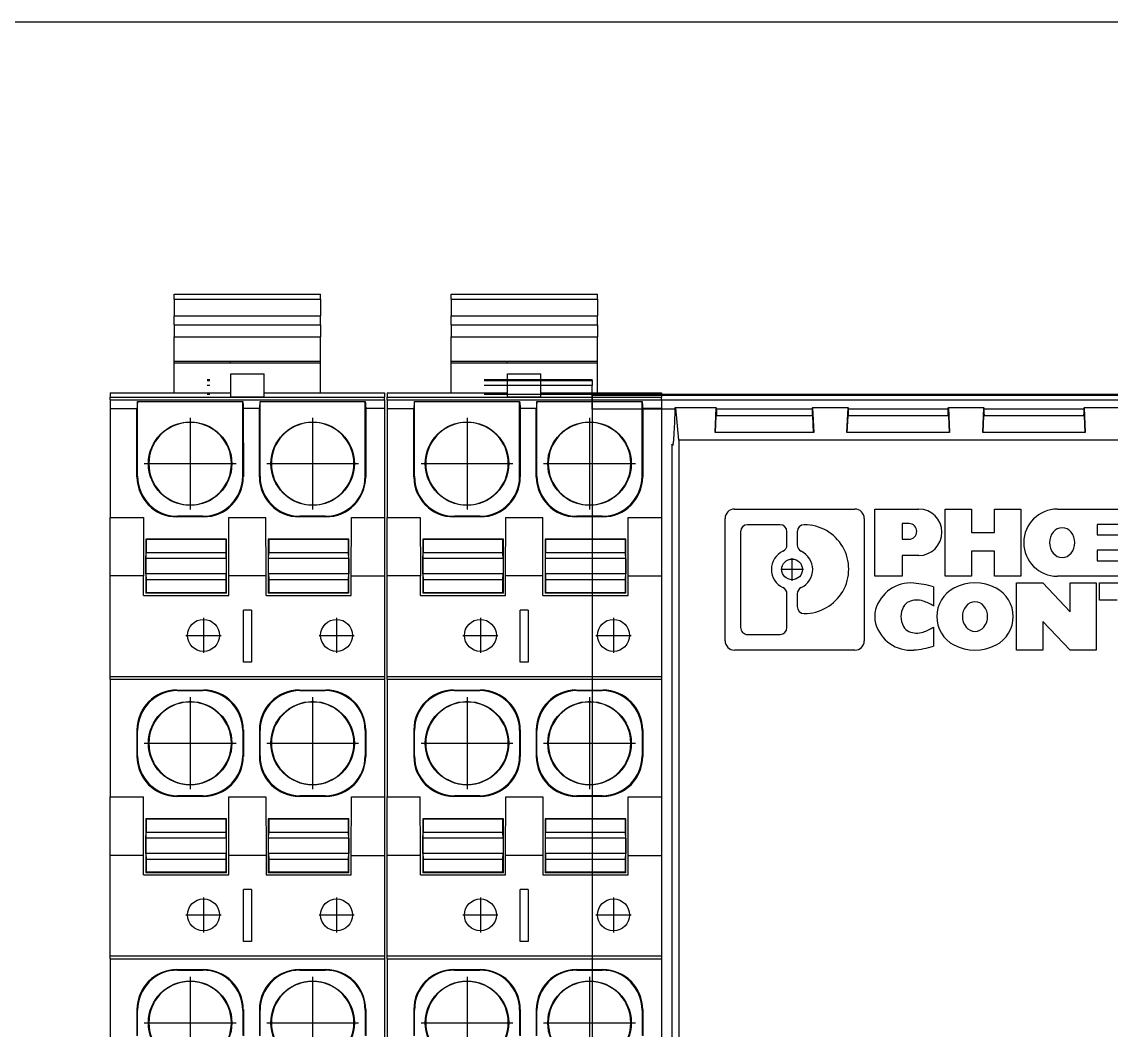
# Model space of a CAD drawing. Extents: x -2333 to 4564, y -5034 to 5704.
# Drawn here: x 3283.5 to 3429.3, y 2411.7 to 2546.7 of the extents above; entities that cross this region are included whole.
import ezdxf

# ---------------------------------------------------------------- set-up
doc = ezdxf.new("R2010")
doc.units = 0
doc.header["$LTSCALE"] = 10
doc.header["$MEASUREMENT"] = 0
doc.linetypes.add('DOT_CENTER', pattern=[14, 12, -1, 0, -1])
doc.layers.get('0').update_dxf_attribs({"linetype": 'CONTINUOUS'})
doc.layers.add('1', color=7, linetype='CONTINUOUS')
doc.layers.add('LEG', color=7, linetype='CONTINUOUS')

# ---------------------------------------------------------------- blocks, each defined once
blk = doc.blocks.new('FIBO-F-1KF__13', base_point=(-332.493, 138.437))
at = {"color": 7, "linetype": 'Continuous'}
for p, q in [((-332.493, 192.037), (-332.493, 138.437)), ((-332.29, 138.437), (-332.29, 192.037)), ((-330.773, 189.182), (-330.773, 141.692)), ((-325.411, 157.494), (-325.411, 159.82)), ((-328.187, 155.916), (-328.187, 158.519)), ((-327.61, 158.519), (-327.61, 157.415)), ((-327.213, 157.415), (-327.213, 158.519)), ((-326.637, 158.519), (-326.637, 157.415)), ((-326.24, 157.415), (-326.24, 158.519)), ((-325.663, 158.519), (-325.663, 155.916)), ((-331.993, 158.252), (-331.993, 156.922)), ((-324.762, 158.164), (-324.762, 157.494)), ((-327.61, 157.415), (-327.213, 157.415)), ((-326.637, 157.415), (-326.24, 157.415)), ((-324.762, 157.494), (-325.411, 157.494)), ((-325.411, 156.39), (-325.411, 157.376)), ((-325.411, 157.376), (-322.887, 157.376)), ((-322.887, 157.376), (-322.887, 156.39)), ((-331.993, 156.922), (-331.061, 156.963)), ((-331.993, 156.906), (-331.993, 156.922)), ((-331.934, 156.905), (-331.934, 153.168)), ((-331.693, 156.922), (-331.061, 156.949)), ((-331.693, 156.922), (-331.693, 153.152)), ((-331.061, 156.963), (-331.061, 153.111)), ((-324.329, 156.39), (-325.411, 156.39)), ((-325.411, 155.365), (-324.329, 156.39)), ((-322.887, 156.39), (-323.969, 155.365)), ((-325.411, 154.379), (-325.411, 155.365)), ((-323.969, 155.365), (-322.887, 155.365)), ((-322.887, 155.365), (-322.887, 154.379)), ((-328.187, 153.551), (-328.187, 154.537)), ((-328.187, 154.537), (-325.663, 154.537)), ((-325.663, 154.537), (-325.663, 153.551)), ((-322.887, 154.379), (-325.411, 154.379)), ((-327.304, 153.551), (-328.187, 153.551)), ((-327.304, 152.684), (-327.304, 153.551)), ((-325.663, 153.551), (-326.601, 153.551)), ((-326.601, 153.551), (-326.601, 152.684)), ((-331.993, 153.152), (-331.993, 153.167)), ((-331.993, 153.152), (-331.993, 151.822)), ((-331.061, 153.111), (-331.993, 153.152)), ((-331.061, 153.124), (-331.693, 153.152)), ((-328.187, 151.698), (-328.187, 152.684)), ((-328.187, 152.684), (-327.304, 152.684)), ((-326.601, 152.684), (-325.663, 152.684)), ((-325.663, 152.684), (-325.663, 151.698)), ((-331.993, 151.822), (-331.061, 151.863)), ((-331.993, 151.806), (-331.993, 151.822)), ((-331.934, 151.805), (-331.934, 148.068)), ((-331.693, 151.822), (-331.061, 151.849)), ((-331.693, 151.822), (-331.693, 148.052)), ((-331.061, 151.863), (-331.061, 148.011)), ((-325.663, 151.698), (-328.187, 151.698)), ((-325.267, 151.264), (-324.545, 151.264)), ((-323.752, 151.264), (-323.031, 151.264)), ((-328.187, 149.056), (-328.187, 150.708)), ((-326.443, 150.708), (-326.443, 150.081)), ((-327.639, 150.343), (-327.639, 150.081)), ((-327.056, 150.081), (-327.056, 150.343)), ((-327.639, 150.081), (-327.056, 150.081)), ((-326.443, 150.081), (-325.663, 150.081)), ((-325.663, 150.081), (-325.663, 149.056)), ((-325.663, 149.056), (-328.187, 149.056)), ((-327.836, 148.662), (-323.238, 148.662)), ((-328.187, 143.788), (-328.187, 148.311)), ((-322.887, 148.311), (-322.887, 143.788)), ((-331.993, 148.052), (-331.993, 148.067)), ((-331.993, 148.052), (-331.993, 146.722)), ((-331.061, 148.011), (-331.993, 148.052)), ((-331.061, 148.024), (-331.693, 148.052)), ((-331.993, 146.722), (-331.061, 146.763)), ((-331.993, 146.706), (-331.993, 146.722)), ((-331.934, 146.705), (-331.934, 143.118)), ((-331.693, 146.722), (-331.061, 146.749)), ((-331.693, 146.722), (-331.693, 143.102)), ((-331.061, 146.763), (-331.061, 143.061)), ((-327.337, 146.146), (-326.837, 146.146)), ((-325.003, 146.146), (-324.522, 146.146)), ((-326.838, 145.759), (-327.337, 145.759)), ((-323.737, 145.759), (-325.002, 145.759)), ((-327.598, 145.498), (-327.598, 144.278)), ((-323.476, 144.278), (-323.476, 145.498)), ((-327.337, 144.017), (-323.737, 144.017)), ((-323.238, 143.437), (-327.836, 143.437)), ((-331.993, 143.102), (-331.993, 143.117)), ((-331.993, 143.102), (-331.993, 141.585)), ((-331.061, 143.061), (-331.993, 143.102)), ((-331.061, 143.074), (-331.693, 143.102)), ((-330.773, 141.692), (-331.993, 141.585)), ((-331.993, 141.585), (-331.993, 141.554)), ((-330.773, 141.692), (-290.267, 141.692)), ((-331.934, 141.552), (-331.934, 138.437)), ((-330.615, 141.437), (-330.615, 141.475)), ((-330.615, 141.437), (-277.107, 141.437)), ((-332.454, 138.437), (-332.493, 138.437)), ((-332.29, 138.437), (-332.454, 138.437)), ((-331.934, 138.437), (-332.29, 138.437)), ((-331.934, 138.437), (-210.653, 138.437))]:
    blk.add_line(p, q, dxfattribs=at)
at = {"color": 2, "linetype": 'Continuous'}
blk.add_line((-332.454, 192.037), (-332.454, 138.437), dxfattribs=at)
at = {"color": 7, "linetype": 'Continuous'}
blk.add_circle((-325.92, 145.952), 0.389, dxfattribs=at)
for centre, radius, start, end in [((-327.055, 156.095), 0.428, 128.1204, 231.8796), ((-326.925, 155.929), 0.638, 51.8796, 128.1204), ((-326.795, 156.095), 0.428, 308.1204, 51.8796), ((-326.925, 155.916), 1.262, 180, 360), ((-326.925, 156.26), 0.638, 231.8796, 308.1204), ((-324.149, 153.053), 1.205, 27.5481, 152.4519), ((-323.704, 152.821), 1.707, 152.4519, 207.5481), ((-324.594, 152.821), 1.707, 332.4519, 27.5481), ((-324.278, 152.821), 0.428, 128.1204, 231.8796), ((-324.149, 152.656), 0.638, 51.8796, 128.1204), ((-324.019, 152.821), 0.428, 308.1204, 51.8796), ((-324.149, 152.986), 0.638, 231.8796, 308.1204), ((-324.149, 152.589), 1.205, 207.5481, 332.4519), ((-327.315, 150.708), 0.872, 360, 180), ((-321.411, 150.16), 4.01, 164.02, 174.8419), ((-322.983, 150.29), 1.841, 148.0691, 161.5519), ((-325.315, 150.29), 1.841, 18.4481, 31.9309), ((-326.887, 150.16), 4.01, 5.1581, 15.98), ((-327.347, 150.343), 0.292, 360, 180), ((-324.019, 150.636), 0.749, 161.5519, 203.3723), ((-324.279, 150.636), 0.749, 336.6277, 18.4481), ((-324.056, 150.399), 1.355, 174.8419, 254.9381), ((-324.318, 150.507), 0.423, 203.3723, 241.4785), ((-324.242, 150.399), 1.355, 285.0619, 5.1581), ((-323.979, 150.507), 0.423, 298.5215, 336.6277), ((-324.149, 150.819), 0.778, 241.4785, 298.5215), ((-324.149, 150.052), 0.996, 254.9381, 285.0619), ((-327.836, 148.311), 0.351, 90, 180), ((-323.238, 148.311), 0.351, 360, 90), ((-325.93, 146.412), 1.668, 359.811, 180.189), ((-325.92, 145.972), 0.754, 25.374, 154.626), ((-327.337, 146.407), 0.261, 180.189, 270), ((-326.837, 146.407), 0.261, 270, 334.626), ((-325.003, 146.407), 0.261, 205.374, 270), ((-324.522, 146.407), 0.261, 270, 359.811), ((-327.337, 145.498), 0.261, 90, 180), ((-326.838, 145.498), 0.261, 25.1944, 90), ((-325.002, 145.498), 0.261, 90, 154.8056), ((-323.737, 145.498), 0.261, 360, 90), ((-325.92, 145.93), 0.754, 205.1944, 334.8056), ((-327.337, 144.278), 0.261, 180, 270), ((-323.737, 144.278), 0.261, 270, 360), ((-327.836, 143.788), 0.351, 180, 270), ((-323.238, 143.788), 0.351, 270, 360)]:
    blk.add_arc(centre, radius, start, end, dxfattribs=at)
for points in [[(-331.993, 156.906), (-331.839, 156.904), (-331.693, 156.901)], [(-331.693, 153.173), (-331.839, 153.17), (-331.993, 153.167)], [(-331.993, 151.806), (-331.839, 151.804), (-331.693, 151.801)], [(-331.693, 148.073), (-331.839, 148.07), (-331.993, 148.067)], [(-331.993, 146.706), (-331.839, 146.704), (-331.693, 146.701)], [(-331.693, 143.123), (-331.839, 143.12), (-331.993, 143.117)], [(-331.993, 141.554), (-331.485, 141.535), (-331.085, 141.516), (-330.797, 141.496), (-330.623, 141.476), (-330.565, 141.456)], [(-330.565, 141.456), (-330.577, 141.446), (-330.615, 141.437)]]:
    blk.add_spline(points, degree=3, dxfattribs=at)
at = {"layer": '1', "color": 2, "linetype": 'DOT_CENTER'}
for p, q in [((-325.92, 146.381), (-325.92, 145.524)), ((-325.492, 145.952), (-326.348, 145.952))]:
    blk.add_line(p, q, dxfattribs=at)
blk = doc.blocks.new('FIBO-P-SP-TWIN-____3__10', base_point=(156.757, 1619.943))
at = {"color": 7, "linetype": 'Continuous'}
for p, q in [((192.257, 1630.243), (187.838, 1630.243)), ((192.257, 1630.243), (192.257, 1619.943)), ((192.257, 1630.243), (192.355, 1630.243)), ((192.355, 1630.243), (196.14, 1630.243)), ((192.355, 1619.943), (192.355, 1630.243)), ((196.14, 1630.243), (198.338, 1630.243)), ((196.14, 1628.993), (196.14, 1630.243)), ((202.757, 1630.243), (198.338, 1630.243)), ((198.338, 1630.243), (198.338, 1629)), ((202.757, 1630.243), (202.855, 1630.243)), ((202.757, 1630.243), (202.757, 1619.943)), ((202.855, 1630.243), (206.64, 1630.243)), ((202.855, 1619.943), (202.855, 1630.243)), ((206.64, 1630.243), (208.838, 1630.243)), ((206.64, 1628.993), (206.64, 1630.243)), ((208.838, 1630.243), (208.838, 1629)), ((212.935, 1630.243), (208.838, 1630.243)), ((213.257, 1630.243), (212.935, 1630.243)), ((212.935, 1630.243), (212.935, 1629.241)), ((213.257, 1630.243), (213.257, 1619.943)), ((213.257, 1630.243), (213.359, 1630.243)), ((213.521, 1630.243), (213.359, 1630.243)), ((213.521, 1630.243), (213.521, 1625.718)), ((190.355, 1629.241), (189.359, 1629.241)), ((189.382, 1629.218), (190.332, 1629.218)), ((195.407, 1628.993), (196.14, 1628.993)), ((195.407, 1628.993), (195.407, 1625.793)), ((197.521, 1628.908), (195.493, 1628.908)), ((195.507, 1628.893), (195.493, 1628.908)), ((195.493, 1625.879), (195.493, 1628.908)), ((195.507, 1625.893), (195.507, 1628.893)), ((196.007, 1628.893), (195.507, 1628.893)), ((196.22, 1628.902), (196.007, 1628.893)), ((196.007, 1628.893), (196.007, 1625.893)), ((196.14, 1628.993), (198.338, 1629)), ((196.22, 1628.902), (196.794, 1628.902)), ((196.22, 1625.885), (196.22, 1628.902)), ((196.794, 1628.902), (197.007, 1628.893)), ((196.794, 1625.885), (196.794, 1628.902)), ((197.007, 1625.893), (197.007, 1628.893)), ((197.507, 1628.893), (197.007, 1628.893)), ((197.507, 1628.893), (197.521, 1628.908)), ((197.507, 1625.893), (197.507, 1628.893)), ((197.521, 1625.879), (197.521, 1628.908)), ((200.855, 1629.241), (199.859, 1629.241)), ((199.882, 1629.218), (200.832, 1629.218)), ((205.907, 1628.993), (206.64, 1628.993)), ((205.907, 1628.993), (205.907, 1625.793)), ((208.021, 1628.908), (205.993, 1628.908)), ((206.007, 1628.893), (205.993, 1628.908)), ((205.993, 1625.879), (205.993, 1628.908)), ((206.507, 1628.893), (206.007, 1628.893)), ((206.007, 1625.893), (206.007, 1628.893)), ((206.72, 1628.902), (206.507, 1628.893)), ((206.507, 1628.893), (206.507, 1625.893)), ((208.838, 1629), (206.64, 1628.993)), ((206.72, 1628.902), (207.294, 1628.902)), ((206.72, 1625.885), (206.72, 1628.902)), ((207.294, 1628.902), (207.507, 1628.893)), ((207.294, 1625.885), (207.294, 1628.902)), ((208.007, 1628.893), (207.507, 1628.893)), ((207.507, 1625.893), (207.507, 1628.893)), ((208.007, 1628.893), (208.021, 1628.908)), ((208.007, 1625.893), (208.007, 1628.893)), ((208.021, 1625.879), (208.021, 1628.908)), ((210.359, 1629.241), (212.935, 1629.241)), ((210.382, 1629.218), (213.189, 1629.218)), ((213.189, 1629.218), (213.189, 1625.268)), ((191.832, 1627.718), (191.832, 1626.768)), ((191.855, 1627.741), (191.855, 1626.745)), ((198.359, 1626.745), (198.359, 1627.741)), ((198.382, 1626.768), (198.382, 1627.718)), ((202.332, 1627.718), (202.332, 1626.768)), ((202.355, 1627.741), (202.355, 1626.745)), ((208.859, 1626.745), (208.859, 1627.741)), ((208.882, 1626.768), (208.882, 1627.718)), ((213.521, 1627.843), (214.627, 1627.843)), ((214.627, 1627.843), (214.705, 1627.843)), ((214.705, 1627.843), (214.705, 1622.343)), ((214.705, 1627.843), (215.622, 1627.843)), ((216.075, 1627.843), (215.622, 1627.843)), ((216.075, 1627.843), (216.407, 1627.843)), ((217.038, 1627.843), (216.407, 1627.843)), ((217.038, 1627.843), (217.228, 1627.843)), ((217.228, 1627.843), (217.228, 1622.343)), ((191.403, 1627.133), (191.403, 1627.353)), ((198.811, 1627.353), (198.811, 1627.133)), ((201.903, 1627.133), (201.903, 1627.353)), ((209.311, 1627.353), (209.311, 1627.133)), ((212.403, 1627.133), (212.403, 1627.353)), ((195.407, 1625.793), (196.14, 1625.793)), ((195.493, 1625.879), (195.507, 1625.893)), ((195.493, 1625.879), (197.521, 1625.879)), ((195.507, 1625.893), (196.007, 1625.893)), ((196.007, 1625.893), (196.22, 1625.885)), ((196.14, 1624.393), (196.14, 1625.793)), ((196.14, 1625.793), (198.338, 1625.786)), ((196.794, 1625.885), (196.22, 1625.885)), ((196.794, 1625.885), (197.007, 1625.893)), ((197.007, 1625.893), (197.507, 1625.893)), ((197.507, 1625.893), (197.521, 1625.879)), ((198.338, 1625.786), (198.338, 1624.4)), ((205.907, 1625.793), (206.64, 1625.793)), ((205.993, 1625.879), (206.007, 1625.893)), ((205.993, 1625.879), (208.021, 1625.879)), ((206.007, 1625.893), (206.507, 1625.893)), ((206.507, 1625.893), (206.72, 1625.885)), ((206.64, 1625.793), (208.838, 1625.786)), ((206.64, 1624.393), (206.64, 1625.793)), ((207.294, 1625.885), (206.72, 1625.885)), ((207.294, 1625.885), (207.507, 1625.893)), ((207.507, 1625.893), (208.007, 1625.893)), ((208.007, 1625.893), (208.021, 1625.879)), ((208.838, 1625.786), (208.838, 1624.4)), ((213.369, 1625.718), (213.521, 1625.718)), ((213.521, 1625.718), (214.232, 1625.718)), ((214.232, 1625.718), (214.232, 1624.468)), ((190.355, 1625.245), (189.359, 1625.245)), ((190.332, 1625.268), (189.382, 1625.268)), ((192.907, 1625.243), (194.857, 1625.243)), ((192.907, 1624.943), (192.907, 1625.243)), ((194.857, 1624.943), (194.857, 1625.243)), ((200.855, 1625.245), (199.859, 1625.245)), ((200.832, 1625.268), (199.882, 1625.268)), ((203.407, 1625.243), (205.357, 1625.243)), ((203.407, 1624.943), (203.407, 1625.243)), ((205.357, 1624.943), (205.357, 1625.243)), ((212.935, 1625.246), (210.359, 1625.245)), ((210.382, 1625.268), (213.189, 1625.268)), ((212.935, 1624.641), (212.935, 1625.246)), ((194.857, 1624.943), (192.907, 1624.943)), ((205.357, 1624.943), (203.407, 1624.943)), ((190.355, 1624.641), (189.359, 1624.641)), ((189.382, 1624.618), (190.332, 1624.618)), ((195.407, 1624.393), (195.407, 1621.193)), ((196.14, 1624.393), (195.407, 1624.393)), ((198.338, 1624.4), (196.14, 1624.393)), ((200.855, 1624.641), (199.859, 1624.641)), ((199.882, 1624.618), (200.832, 1624.618)), ((205.907, 1624.393), (206.64, 1624.393)), ((205.907, 1624.393), (205.907, 1621.193)), ((206.64, 1624.393), (208.838, 1624.4)), ((210.359, 1624.641), (212.935, 1624.641)), ((210.382, 1624.618), (213.189, 1624.618)), ((213.189, 1624.618), (213.189, 1620.668)), ((213.369, 1624.468), (213.521, 1624.468)), ((213.521, 1624.468), (213.521, 1619.943)), ((213.521, 1624.468), (214.232, 1624.468)), ((197.521, 1624.308), (195.493, 1624.308)), ((195.507, 1624.293), (195.493, 1624.308)), ((195.493, 1621.279), (195.493, 1624.308)), ((196.007, 1624.293), (195.507, 1624.293)), ((195.507, 1621.293), (195.507, 1624.293)), ((196.22, 1624.302), (196.007, 1624.293)), ((196.007, 1624.293), (196.007, 1621.293)), ((196.22, 1621.285), (196.22, 1624.302)), ((196.22, 1624.302), (196.794, 1624.302)), ((196.794, 1621.285), (196.794, 1624.302)), ((196.794, 1624.302), (197.007, 1624.293)), ((197.007, 1621.293), (197.007, 1624.293)), ((197.507, 1624.293), (197.007, 1624.293)), ((197.507, 1624.293), (197.521, 1624.308)), ((197.507, 1621.293), (197.507, 1624.293)), ((197.521, 1621.279), (197.521, 1624.308)), ((208.021, 1624.308), (205.993, 1624.308)), ((206.007, 1624.293), (205.993, 1624.308)), ((205.993, 1621.279), (205.993, 1624.308)), ((206.007, 1621.293), (206.007, 1624.293)), ((206.507, 1624.293), (206.007, 1624.293)), ((206.72, 1624.302), (206.507, 1624.293)), ((206.507, 1624.293), (206.507, 1621.293)), ((206.72, 1621.285), (206.72, 1624.302)), ((206.72, 1624.302), (207.294, 1624.302)), ((207.294, 1624.302), (207.507, 1624.293)), ((207.294, 1621.285), (207.294, 1624.302)), ((208.007, 1624.293), (207.507, 1624.293)), ((207.507, 1621.293), (207.507, 1624.293)), ((208.007, 1624.293), (208.021, 1624.308)), ((208.007, 1621.293), (208.007, 1624.293)), ((208.021, 1621.279), (208.021, 1624.308)), ((191.855, 1623.141), (191.855, 1622.145)), ((198.359, 1622.145), (198.359, 1623.141)), ((202.355, 1623.141), (202.355, 1622.145)), ((208.859, 1622.145), (208.859, 1623.141)), ((191.403, 1622.533), (191.403, 1622.753)), ((191.832, 1623.118), (191.832, 1622.168)), ((198.382, 1622.168), (198.382, 1623.118)), ((198.811, 1622.753), (198.811, 1622.533)), ((201.903, 1622.533), (201.903, 1622.753)), ((202.332, 1623.118), (202.332, 1622.168)), ((208.882, 1622.168), (208.882, 1623.118)), ((209.311, 1622.753), (209.311, 1622.533)), ((212.403, 1622.533), (212.403, 1622.753)), ((213.521, 1622.343), (214.627, 1622.343)), ((214.627, 1622.343), (214.705, 1622.343)), ((214.705, 1622.343), (215.622, 1622.343)), ((216.075, 1622.343), (215.622, 1622.343)), ((216.075, 1622.343), (216.407, 1622.343)), ((217.038, 1622.343), (216.407, 1622.343)), ((217.038, 1622.343), (217.228, 1622.343)), ((195.407, 1621.193), (196.14, 1621.193)), ((195.493, 1621.279), (195.507, 1621.293)), ((195.493, 1621.279), (197.521, 1621.279)), ((195.507, 1621.293), (196.007, 1621.293)), ((196.007, 1621.293), (196.22, 1621.285)), ((196.14, 1621.193), (196.14, 1619.943)), ((196.14, 1621.193), (198.338, 1621.186)), ((196.794, 1621.285), (196.22, 1621.285)), ((196.794, 1621.285), (197.007, 1621.293)), ((197.007, 1621.293), (197.507, 1621.293)), ((197.507, 1621.293), (197.521, 1621.279)), ((198.338, 1621.186), (198.338, 1619.943)), ((205.907, 1621.193), (206.64, 1621.193)), ((205.993, 1621.279), (206.007, 1621.293)), ((205.993, 1621.279), (208.021, 1621.279)), ((206.007, 1621.293), (206.507, 1621.293)), ((206.507, 1621.293), (206.72, 1621.285)), ((206.64, 1621.193), (208.838, 1621.186)), ((206.64, 1621.193), (206.64, 1619.943)), ((207.294, 1621.285), (206.72, 1621.285)), ((207.294, 1621.285), (207.507, 1621.293)), ((207.507, 1621.293), (208.007, 1621.293)), ((208.007, 1621.293), (208.021, 1621.279)), ((208.838, 1621.186), (208.838, 1619.943)), ((190.355, 1620.645), (189.359, 1620.645)), ((190.332, 1620.668), (189.382, 1620.668)), ((200.855, 1620.645), (199.859, 1620.645)), ((200.832, 1620.668), (199.882, 1620.668)), ((212.935, 1620.646), (210.359, 1620.645)), ((210.382, 1620.668), (213.189, 1620.668)), ((212.935, 1619.943), (212.935, 1620.646)), ((192.257, 1619.943), (187.838, 1619.943)), ((192.355, 1619.943), (192.257, 1619.943)), ((196.14, 1619.943), (192.355, 1619.943)), ((198.338, 1619.943), (196.14, 1619.943)), ((202.757, 1619.943), (198.338, 1619.943)), ((202.855, 1619.943), (202.757, 1619.943)), ((206.64, 1619.943), (202.855, 1619.943)), ((208.838, 1619.943), (206.64, 1619.943)), ((212.935, 1619.943), (208.838, 1619.943)), ((213.257, 1619.943), (212.935, 1619.943)), ((213.257, 1619.943), (213.359, 1619.943)), ((213.521, 1619.943), (213.359, 1619.943))]:
    blk.add_line(p, q, dxfattribs=at)
at = {"color": 2, "linetype": 'Continuous'}
for p, q in [((213.359, 1630.243), (213.359, 1619.943)), ((190.355, 1629.241), (190.332, 1629.218)), ((199.882, 1629.218), (199.859, 1629.241)), ((200.832, 1629.218), (200.855, 1629.241)), ((210.359, 1629.241), (210.382, 1629.218)), ((191.855, 1627.741), (191.832, 1627.718)), ((198.382, 1627.718), (198.359, 1627.741)), ((202.332, 1627.718), (202.355, 1627.741)), ((208.859, 1627.741), (208.882, 1627.718)), ((215.622, 1627.843), (215.622, 1622.343)), ((216.075, 1627.843), (216.075, 1622.343)), ((216.407, 1627.843), (216.407, 1622.343)), ((217.038, 1627.843), (217.038, 1622.343)), ((191.832, 1626.768), (191.855, 1626.745)), ((198.382, 1626.768), (198.359, 1626.745)), ((202.332, 1626.768), (202.355, 1626.745)), ((208.882, 1626.768), (208.859, 1626.745)), ((213.369, 1625.718), (213.369, 1624.468)), ((214.705, 1625.743), (214.627, 1625.743)), ((190.332, 1625.268), (190.355, 1625.245)), ((199.882, 1625.268), (199.859, 1625.245)), ((200.832, 1625.268), (200.855, 1625.245)), ((210.382, 1625.268), (210.359, 1625.245)), ((190.355, 1624.641), (190.332, 1624.618)), ((199.882, 1624.618), (199.859, 1624.641)), ((200.832, 1624.618), (200.855, 1624.641)), ((210.382, 1624.618), (210.359, 1624.641)), ((191.855, 1623.141), (191.832, 1623.118)), ((198.382, 1623.118), (198.359, 1623.141)), ((202.332, 1623.118), (202.355, 1623.141)), ((208.882, 1623.118), (208.859, 1623.141)), ((191.832, 1622.168), (191.855, 1622.145)), ((198.382, 1622.168), (198.359, 1622.145)), ((202.332, 1622.168), (202.355, 1622.145)), ((208.882, 1622.168), (208.859, 1622.145)), ((190.332, 1620.668), (190.355, 1620.645)), ((199.882, 1620.668), (199.859, 1620.645)), ((200.832, 1620.668), (200.855, 1620.645)), ((210.382, 1620.668), (210.359, 1620.645))]:
    blk.add_line(p, q, dxfattribs=at)
at = {"color": 7, "linetype": 'Continuous'}
for centre, radius in [((189.857, 1627.243), 1.567), ((200.357, 1627.243), 1.567), ((210.857, 1627.243), 1.567), ((193.907, 1626.743), 0.6), ((204.407, 1626.743), 0.6), ((189.857, 1622.643), 1.567), ((200.357, 1622.643), 1.567), ((210.857, 1622.643), 1.567), ((193.907, 1621.743), 0.6), ((204.407, 1621.743), 0.6)]:
    blk.add_circle(centre, radius, dxfattribs=at)
for centre, radius, start, end in [((190.332, 1627.718), 1.5, 0.0044, 89.9956), ((190.355, 1627.741), 1.5, 0.0044, 89.9956), ((199.859, 1627.741), 1.5, 90.0044, 179.9956), ((199.882, 1627.718), 1.5, 90.0044, 179.9956), ((200.832, 1627.718), 1.5, 0.0044, 89.9956), ((200.855, 1627.741), 1.5, 0.0044, 89.9956), ((210.359, 1627.741), 1.5, 90.0044, 179.9956), ((210.382, 1627.718), 1.5, 90.0044, 179.9956), ((189.857, 1627.243), 1.55, 4.0694, 175.9306), ((200.357, 1627.243), 1.55, 4.0694, 175.9306), ((210.857, 1627.243), 1.55, 4.0694, 175.9306), ((189.885, 1627.243), 1.522, 355.8545, 4.1455), ((200.329, 1627.243), 1.522, 175.8545, 184.1455), ((200.385, 1627.243), 1.522, 355.8545, 4.1455), ((210.829, 1627.243), 1.522, 175.8545, 184.1455), ((210.885, 1627.243), 1.522, 355.8545, 4.1455), ((189.857, 1627.243), 1.55, 184.0694, 355.9306), ((200.357, 1627.243), 1.55, 184.0694, 355.9306), ((210.857, 1627.243), 1.55, 184.0694, 355.9306), ((190.332, 1626.768), 1.5, 270.0044, 359.9956), ((190.355, 1626.746), 1.5, 270.0044, 359.9956), ((199.859, 1626.746), 1.5, 180.0044, 269.9956), ((199.882, 1626.768), 1.5, 180.0044, 269.9956), ((200.832, 1626.768), 1.5, 270.0044, 359.9956), ((200.855, 1626.746), 1.5, 270.0044, 359.9956), ((210.359, 1626.746), 1.5, 180.0044, 269.9956), ((210.382, 1626.768), 1.5, 180.0044, 269.9956), ((190.332, 1623.118), 1.5, 0.0044, 89.9956), ((190.355, 1623.141), 1.5, 0.0044, 89.9956), ((199.859, 1623.141), 1.5, 90.0044, 179.9956), ((199.882, 1623.118), 1.5, 90.0044, 179.9956), ((200.832, 1623.118), 1.5, 0.0044, 89.9956), ((200.855, 1623.141), 1.5, 0.0044, 89.9956), ((210.359, 1623.141), 1.5, 90.0044, 179.9956), ((210.382, 1623.118), 1.5, 90.0044, 179.9956), ((189.857, 1622.643), 1.55, 4.0694, 175.9306), ((200.357, 1622.643), 1.55, 4.0694, 175.9306), ((210.857, 1622.643), 1.55, 4.0694, 175.9306), ((189.885, 1622.643), 1.522, 355.8545, 4.1455), ((200.329, 1622.643), 1.522, 175.8545, 184.1455), ((200.385, 1622.643), 1.522, 355.8545, 4.1455), ((210.829, 1622.643), 1.522, 175.8545, 184.1455), ((210.885, 1622.643), 1.522, 355.8545, 4.1455), ((189.857, 1622.643), 1.55, 184.0694, 355.9306), ((200.357, 1622.643), 1.55, 184.0694, 355.9306), ((210.857, 1622.643), 1.55, 184.0694, 355.9306), ((190.332, 1622.168), 1.5, 270.0044, 359.9956), ((190.355, 1622.146), 1.5, 270.0044, 359.9956), ((199.859, 1622.146), 1.5, 180.0044, 269.9956), ((199.882, 1622.168), 1.5, 180.0044, 269.9956), ((200.832, 1622.168), 1.5, 270.0044, 359.9956), ((200.855, 1622.146), 1.5, 270.0044, 359.9956), ((210.359, 1622.146), 1.5, 180.0044, 269.9956), ((210.382, 1622.168), 1.5, 180.0044, 269.9956)]:
    blk.add_arc(centre, radius, start, end, dxfattribs=at)
for points in [[(213.189, 1629.218), (213.084, 1629.23), (212.935, 1629.241)], [(213.189, 1625.268), (213.084, 1625.257), (212.935, 1625.246)], [(213.189, 1624.618), (213.084, 1624.63), (212.935, 1624.641)], [(213.189, 1620.668), (213.084, 1620.657), (212.935, 1620.646)]]:
    blk.add_spline(points, degree=3, dxfattribs=at)
at = {"color": 2, "linetype": 'Continuous'}
for points in [[(214.627, 1625.743), (214.627, 1626.268), (214.627, 1626.793), (214.627, 1627.318), (214.627, 1627.843)], [(214.627, 1622.343), (214.627, 1623.193), (214.627, 1624.043), (214.627, 1624.893), (214.627, 1625.743)]]:
    blk.add_spline(points, degree=3, dxfattribs=at)
at = {"layer": '1', "color": 2, "linetype": 'DOT_CENTER'}
for p, q in [((189.857, 1628.967), (189.857, 1625.52)), ((200.357, 1628.967), (200.357, 1625.52)), ((210.857, 1628.967), (210.857, 1625.52)), ((191.581, 1627.243), (188.133, 1627.243)), ((193.907, 1627.403), (193.907, 1626.083)), ((202.081, 1627.243), (198.633, 1627.243)), ((204.407, 1627.403), (204.407, 1626.083)), ((212.581, 1627.243), (209.133, 1627.243)), ((194.567, 1626.743), (193.247, 1626.743)), ((205.067, 1626.743), (203.747, 1626.743)), ((189.857, 1624.367), (189.857, 1620.92)), ((200.357, 1624.367), (200.357, 1620.92)), ((210.857, 1624.367), (210.857, 1620.92)), ((191.581, 1622.643), (188.133, 1622.643)), ((193.907, 1622.403), (193.907, 1621.083)), ((202.081, 1622.643), (198.633, 1622.643)), ((204.407, 1622.403), (204.407, 1621.083)), ((212.581, 1622.643), (209.133, 1622.643)), ((194.567, 1621.743), (193.247, 1621.743)), ((205.067, 1621.743), (203.747, 1621.743))]:
    blk.add_line(p, q, dxfattribs=at)
blk = doc.blocks.new('FIBO-P-SP-TWIN-____4__9', base_point=(156.757, 1630.343))
at = {"color": 7, "linetype": 'Continuous'}
for p, q in [((192.257, 1640.643), (187.838, 1640.643)), ((192.257, 1640.643), (192.257, 1630.343)), ((192.257, 1640.643), (192.355, 1640.643)), ((192.355, 1630.343), (192.355, 1640.643)), ((192.355, 1640.643), (196.14, 1640.643)), ((196.14, 1639.393), (196.14, 1640.643)), ((196.14, 1640.643), (198.338, 1640.643)), ((202.757, 1640.643), (198.338, 1640.643)), ((198.338, 1640.643), (198.338, 1639.4)), ((202.757, 1640.643), (202.757, 1630.343)), ((202.757, 1640.643), (202.855, 1640.643)), ((202.855, 1630.343), (202.855, 1640.643)), ((202.855, 1640.643), (206.64, 1640.643)), ((206.64, 1640.643), (208.838, 1640.643)), ((206.64, 1639.393), (206.64, 1640.643)), ((208.838, 1640.643), (208.838, 1639.4)), ((212.935, 1640.643), (208.838, 1640.643)), ((212.935, 1640.643), (212.935, 1639.641)), ((213.257, 1640.643), (212.935, 1640.643)), ((213.257, 1640.643), (213.257, 1630.343)), ((213.257, 1640.643), (213.359, 1640.643)), ((213.521, 1640.643), (213.359, 1640.643)), ((213.521, 1640.643), (213.521, 1636.118)), ((190.355, 1639.641), (189.359, 1639.641)), ((189.382, 1639.618), (190.332, 1639.618)), ((200.855, 1639.641), (199.859, 1639.641)), ((199.882, 1639.618), (200.832, 1639.618)), ((210.359, 1639.641), (212.935, 1639.641)), ((210.382, 1639.618), (213.189, 1639.618)), ((213.189, 1639.618), (213.189, 1635.668)), ((195.407, 1639.393), (196.14, 1639.393)), ((195.407, 1639.393), (195.407, 1636.193)), ((195.493, 1636.279), (195.493, 1639.308)), ((195.507, 1639.293), (195.493, 1639.308)), ((197.521, 1639.308), (195.493, 1639.308)), ((195.507, 1636.293), (195.507, 1639.293)), ((196.007, 1639.293), (195.507, 1639.293)), ((196.22, 1639.302), (196.007, 1639.293)), ((196.007, 1639.293), (196.007, 1636.293)), ((196.14, 1639.393), (198.338, 1639.4)), ((196.22, 1639.302), (196.794, 1639.302)), ((196.22, 1636.285), (196.22, 1639.302)), ((196.794, 1636.285), (196.794, 1639.302)), ((196.794, 1639.302), (197.007, 1639.293)), ((197.007, 1636.293), (197.007, 1639.293)), ((197.507, 1639.293), (197.007, 1639.293)), ((197.507, 1639.293), (197.521, 1639.308)), ((197.507, 1636.293), (197.507, 1639.293)), ((197.521, 1636.279), (197.521, 1639.308)), ((205.907, 1639.393), (206.64, 1639.393)), ((205.907, 1639.393), (205.907, 1636.193)), ((206.007, 1639.293), (205.993, 1639.308)), ((208.021, 1639.308), (205.993, 1639.308)), ((205.993, 1636.279), (205.993, 1639.308)), ((206.507, 1639.293), (206.007, 1639.293)), ((206.007, 1636.293), (206.007, 1639.293)), ((206.72, 1639.302), (206.507, 1639.293)), ((206.507, 1639.293), (206.507, 1636.293)), ((208.838, 1639.4), (206.64, 1639.393)), ((206.72, 1639.302), (207.294, 1639.302)), ((206.72, 1636.285), (206.72, 1639.302)), ((207.294, 1639.302), (207.507, 1639.293)), ((207.294, 1636.285), (207.294, 1639.302)), ((208.007, 1639.293), (207.507, 1639.293)), ((207.507, 1636.293), (207.507, 1639.293)), ((208.007, 1639.293), (208.021, 1639.308)), ((208.007, 1636.293), (208.007, 1639.293)), ((208.021, 1636.279), (208.021, 1639.308)), ((191.832, 1638.118), (191.832, 1637.168)), ((191.855, 1638.141), (191.855, 1637.145)), ((198.359, 1637.145), (198.359, 1638.141)), ((198.382, 1637.168), (198.382, 1638.118)), ((202.332, 1638.118), (202.332, 1637.168)), ((202.355, 1638.141), (202.355, 1637.145)), ((208.859, 1637.145), (208.859, 1638.141)), ((208.882, 1637.168), (208.882, 1638.118)), ((213.521, 1638.243), (214.627, 1638.243)), ((214.627, 1638.243), (214.705, 1638.243)), ((214.705, 1638.243), (215.622, 1638.243)), ((214.705, 1638.243), (214.705, 1632.743)), ((216.075, 1638.243), (215.622, 1638.243)), ((216.075, 1638.243), (216.407, 1638.243)), ((217.038, 1638.243), (216.407, 1638.243)), ((217.038, 1638.243), (217.228, 1638.243)), ((217.228, 1638.243), (217.228, 1632.743)), ((191.403, 1637.533), (191.403, 1637.753)), ((198.811, 1637.753), (198.811, 1637.533)), ((201.903, 1637.533), (201.903, 1637.753)), ((209.311, 1637.753), (209.311, 1637.533)), ((212.403, 1637.533), (212.403, 1637.753)), ((195.493, 1636.279), (195.507, 1636.293)), ((195.493, 1636.279), (197.521, 1636.279)), ((195.507, 1636.293), (196.007, 1636.293)), ((196.007, 1636.293), (196.22, 1636.285)), ((196.794, 1636.285), (196.22, 1636.285)), ((196.794, 1636.285), (197.007, 1636.293)), ((197.007, 1636.293), (197.507, 1636.293)), ((197.507, 1636.293), (197.521, 1636.279)), ((205.993, 1636.279), (206.007, 1636.293)), ((205.993, 1636.279), (208.021, 1636.279)), ((206.007, 1636.293), (206.507, 1636.293)), ((206.507, 1636.293), (206.72, 1636.285)), ((207.294, 1636.285), (206.72, 1636.285)), ((207.294, 1636.285), (207.507, 1636.293)), ((207.507, 1636.293), (208.007, 1636.293)), ((208.007, 1636.293), (208.021, 1636.279)), ((195.407, 1636.193), (196.14, 1636.193)), ((196.14, 1634.793), (196.14, 1636.193)), ((196.14, 1636.193), (198.338, 1636.186)), ((198.338, 1636.186), (198.338, 1634.8)), ((205.907, 1636.193), (206.64, 1636.193)), ((206.64, 1634.793), (206.64, 1636.193)), ((206.64, 1636.193), (208.838, 1636.186)), ((208.838, 1636.186), (208.838, 1634.8)), ((213.369, 1636.118), (213.521, 1636.118)), ((213.521, 1636.118), (214.232, 1636.118)), ((214.232, 1636.118), (214.232, 1634.868)), ((190.355, 1635.645), (189.359, 1635.645)), ((190.332, 1635.668), (189.382, 1635.668)), ((192.907, 1635.643), (194.857, 1635.643)), ((192.907, 1635.343), (192.907, 1635.643)), ((194.857, 1635.343), (194.857, 1635.643)), ((200.855, 1635.645), (199.859, 1635.645)), ((200.832, 1635.668), (199.882, 1635.668)), ((203.407, 1635.343), (203.407, 1635.643)), ((203.407, 1635.643), (205.357, 1635.643)), ((205.357, 1635.343), (205.357, 1635.643)), ((212.935, 1635.646), (210.359, 1635.645)), ((210.382, 1635.668), (213.189, 1635.668)), ((212.935, 1635.041), (212.935, 1635.646)), ((190.355, 1635.041), (189.359, 1635.041)), ((189.382, 1635.018), (190.332, 1635.018)), ((194.857, 1635.343), (192.907, 1635.343)), ((200.855, 1635.041), (199.859, 1635.041)), ((199.882, 1635.018), (200.832, 1635.018)), ((205.357, 1635.343), (203.407, 1635.343)), ((210.359, 1635.041), (212.935, 1635.041)), ((210.382, 1635.018), (213.189, 1635.018)), ((213.189, 1635.018), (213.189, 1631.068)), ((195.407, 1634.793), (195.407, 1631.593)), ((196.14, 1634.793), (195.407, 1634.793)), ((195.493, 1631.679), (195.493, 1634.708)), ((195.507, 1634.693), (195.493, 1634.708)), ((197.521, 1634.708), (195.493, 1634.708)), ((195.507, 1631.693), (195.507, 1634.693)), ((196.007, 1634.693), (195.507, 1634.693)), ((196.22, 1634.702), (196.007, 1634.693)), ((196.007, 1634.693), (196.007, 1631.693)), ((198.338, 1634.8), (196.14, 1634.793)), ((196.22, 1631.685), (196.22, 1634.702)), ((196.22, 1634.702), (196.794, 1634.702)), ((196.794, 1631.685), (196.794, 1634.702)), ((196.794, 1634.702), (197.007, 1634.693)), ((197.007, 1631.693), (197.007, 1634.693)), ((197.507, 1634.693), (197.007, 1634.693)), ((197.507, 1634.693), (197.521, 1634.708)), ((197.507, 1631.693), (197.507, 1634.693)), ((197.521, 1631.679), (197.521, 1634.708)), ((205.907, 1634.793), (205.907, 1631.593)), ((205.907, 1634.793), (206.64, 1634.793)), ((205.993, 1631.679), (205.993, 1634.708)), ((208.021, 1634.708), (205.993, 1634.708)), ((206.007, 1634.693), (205.993, 1634.708)), ((206.507, 1634.693), (206.007, 1634.693)), ((206.007, 1631.693), (206.007, 1634.693)), ((206.72, 1634.702), (206.507, 1634.693)), ((206.507, 1634.693), (206.507, 1631.693)), ((206.64, 1634.793), (208.838, 1634.8)), ((206.72, 1634.702), (207.294, 1634.702)), ((206.72, 1631.685), (206.72, 1634.702)), ((207.294, 1634.702), (207.507, 1634.693)), ((207.294, 1631.685), (207.294, 1634.702)), ((207.507, 1631.693), (207.507, 1634.693)), ((208.007, 1634.693), (207.507, 1634.693)), ((208.007, 1634.693), (208.021, 1634.708)), ((208.007, 1631.693), (208.007, 1634.693)), ((208.021, 1631.679), (208.021, 1634.708)), ((213.369, 1634.868), (213.521, 1634.868)), ((213.521, 1634.868), (213.521, 1630.343)), ((213.521, 1634.868), (214.232, 1634.868)), ((191.832, 1633.518), (191.832, 1632.568)), ((191.855, 1633.541), (191.855, 1632.545)), ((198.359, 1632.545), (198.359, 1633.541)), ((198.382, 1632.568), (198.382, 1633.518)), ((202.332, 1633.518), (202.332, 1632.568)), ((202.355, 1633.541), (202.355, 1632.545)), ((208.859, 1632.545), (208.859, 1633.541)), ((208.882, 1632.568), (208.882, 1633.518)), ((191.403, 1632.933), (191.403, 1633.153)), ((198.811, 1633.153), (198.811, 1632.933)), ((201.903, 1632.933), (201.903, 1633.153)), ((209.311, 1633.153), (209.311, 1632.933)), ((212.403, 1632.933), (212.403, 1633.153)), ((213.521, 1632.743), (214.627, 1632.743)), ((214.627, 1632.743), (214.705, 1632.743)), ((214.705, 1632.743), (215.622, 1632.743)), ((216.075, 1632.743), (215.622, 1632.743)), ((216.075, 1632.743), (216.407, 1632.743)), ((217.038, 1632.743), (216.407, 1632.743)), ((217.038, 1632.743), (217.228, 1632.743)), ((195.407, 1631.593), (196.14, 1631.593)), ((195.493, 1631.679), (195.507, 1631.693)), ((195.493, 1631.679), (197.521, 1631.679)), ((195.507, 1631.693), (196.007, 1631.693)), ((196.007, 1631.693), (196.22, 1631.685)), ((196.14, 1631.593), (196.14, 1630.343)), ((196.14, 1631.593), (198.338, 1631.586)), ((196.794, 1631.685), (196.22, 1631.685)), ((196.794, 1631.685), (197.007, 1631.693)), ((197.007, 1631.693), (197.507, 1631.693)), ((197.507, 1631.693), (197.521, 1631.679)), ((198.338, 1631.586), (198.338, 1630.343)), ((205.907, 1631.593), (206.64, 1631.593)), ((205.993, 1631.679), (206.007, 1631.693)), ((205.993, 1631.679), (208.021, 1631.679)), ((206.007, 1631.693), (206.507, 1631.693)), ((206.507, 1631.693), (206.72, 1631.685)), ((206.64, 1631.593), (206.64, 1630.343)), ((206.64, 1631.593), (208.838, 1631.586)), ((207.294, 1631.685), (206.72, 1631.685)), ((207.294, 1631.685), (207.507, 1631.693)), ((207.507, 1631.693), (208.007, 1631.693)), ((208.007, 1631.693), (208.021, 1631.679)), ((208.838, 1631.586), (208.838, 1630.343)), ((190.355, 1631.045), (189.359, 1631.045)), ((190.332, 1631.068), (189.382, 1631.068)), ((200.855, 1631.045), (199.859, 1631.045)), ((200.832, 1631.068), (199.882, 1631.068)), ((212.935, 1631.046), (210.359, 1631.045)), ((210.382, 1631.068), (213.189, 1631.068)), ((212.935, 1630.343), (212.935, 1631.046)), ((192.257, 1630.343), (187.838, 1630.343)), ((192.355, 1630.343), (192.257, 1630.343)), ((196.14, 1630.343), (192.355, 1630.343)), ((198.338, 1630.343), (196.14, 1630.343)), ((202.757, 1630.343), (198.338, 1630.343)), ((202.855, 1630.343), (202.757, 1630.343)), ((206.64, 1630.343), (202.855, 1630.343)), ((208.838, 1630.343), (206.64, 1630.343)), ((212.935, 1630.343), (208.838, 1630.343)), ((213.257, 1630.343), (212.935, 1630.343)), ((213.257, 1630.343), (213.359, 1630.343)), ((213.521, 1630.343), (213.359, 1630.343))]:
    blk.add_line(p, q, dxfattribs=at)
at = {"color": 2, "linetype": 'Continuous'}
for p, q in [((213.359, 1640.643), (213.359, 1630.343)), ((190.355, 1639.641), (190.332, 1639.618)), ((199.882, 1639.618), (199.859, 1639.641)), ((200.832, 1639.618), (200.855, 1639.641)), ((210.359, 1639.641), (210.382, 1639.618)), ((191.855, 1638.141), (191.832, 1638.118)), ((198.382, 1638.118), (198.359, 1638.141)), ((202.332, 1638.118), (202.355, 1638.141)), ((208.859, 1638.141), (208.882, 1638.118)), ((215.622, 1638.243), (215.622, 1632.743)), ((216.075, 1638.243), (216.075, 1632.743)), ((216.407, 1638.243), (216.407, 1632.743)), ((217.038, 1638.243), (217.038, 1632.743)), ((191.832, 1637.168), (191.855, 1637.145)), ((198.382, 1637.168), (198.359, 1637.145)), ((202.332, 1637.168), (202.355, 1637.145)), ((208.882, 1637.168), (208.859, 1637.145)), ((213.369, 1636.118), (213.369, 1634.868)), ((214.705, 1636.143), (214.627, 1636.143)), ((190.332, 1635.668), (190.355, 1635.645)), ((199.882, 1635.668), (199.859, 1635.645)), ((200.832, 1635.668), (200.855, 1635.645)), ((210.382, 1635.668), (210.359, 1635.645)), ((190.355, 1635.041), (190.332, 1635.018)), ((199.882, 1635.018), (199.859, 1635.041)), ((200.832, 1635.018), (200.855, 1635.041)), ((210.382, 1635.018), (210.359, 1635.041)), ((191.855, 1633.541), (191.832, 1633.518)), ((198.382, 1633.518), (198.359, 1633.541)), ((202.332, 1633.518), (202.355, 1633.541)), ((208.882, 1633.518), (208.859, 1633.541)), ((191.832, 1632.568), (191.855, 1632.545)), ((198.382, 1632.568), (198.359, 1632.545)), ((202.332, 1632.568), (202.355, 1632.545)), ((208.882, 1632.568), (208.859, 1632.545)), ((190.332, 1631.068), (190.355, 1631.045)), ((199.882, 1631.068), (199.859, 1631.045)), ((200.832, 1631.068), (200.855, 1631.045)), ((210.382, 1631.068), (210.359, 1631.045))]:
    blk.add_line(p, q, dxfattribs=at)
at = {"color": 7, "linetype": 'Continuous'}
for centre, radius in [((189.857, 1637.643), 1.567), ((200.357, 1637.643), 1.567), ((210.857, 1637.643), 1.567), ((193.907, 1637.143), 0.6), ((204.407, 1637.143), 0.6), ((189.857, 1633.043), 1.567), ((200.357, 1633.043), 1.567), ((210.857, 1633.043), 1.567), ((193.907, 1632.143), 0.6), ((204.407, 1632.143), 0.6)]:
    blk.add_circle(centre, radius, dxfattribs=at)
for centre, radius, start, end in [((190.332, 1638.118), 1.5, 0.0044, 89.9956), ((190.355, 1638.141), 1.5, 0.0044, 89.9956), ((199.859, 1638.141), 1.5, 90.0044, 179.9956), ((199.882, 1638.118), 1.5, 90.0044, 179.9956), ((200.832, 1638.118), 1.5, 0.0044, 89.9956), ((200.855, 1638.141), 1.5, 0.0044, 89.9956), ((210.359, 1638.141), 1.5, 90.0044, 179.9956), ((210.382, 1638.118), 1.5, 90.0044, 179.9956), ((189.857, 1637.643), 1.55, 4.0694, 175.9306), ((200.357, 1637.643), 1.55, 4.0694, 175.9306), ((210.857, 1637.643), 1.55, 4.0694, 175.9306), ((189.857, 1637.643), 1.55, 184.0694, 355.9306), ((189.885, 1637.643), 1.522, 355.8545, 4.1455), ((200.329, 1637.643), 1.522, 175.8545, 184.1455), ((200.357, 1637.643), 1.55, 184.0694, 355.9306), ((200.385, 1637.643), 1.522, 355.8545, 4.1455), ((210.829, 1637.643), 1.522, 175.8545, 184.1455), ((210.857, 1637.643), 1.55, 184.0694, 355.9306), ((210.885, 1637.643), 1.522, 355.8545, 4.1455), ((190.332, 1637.168), 1.5, 270.0044, 359.9956), ((190.355, 1637.146), 1.5, 270.0044, 359.9956), ((199.859, 1637.146), 1.5, 180.0044, 269.9956), ((199.882, 1637.168), 1.5, 180.0044, 269.9956), ((200.832, 1637.168), 1.5, 270.0044, 359.9956), ((200.855, 1637.146), 1.5, 270.0044, 359.9956), ((210.359, 1637.146), 1.5, 180.0044, 269.9956), ((210.382, 1637.168), 1.5, 180.0044, 269.9956), ((190.332, 1633.518), 1.5, 0.0044, 89.9956), ((190.355, 1633.541), 1.5, 0.0044, 89.9956), ((199.859, 1633.541), 1.5, 90.0044, 179.9956), ((199.882, 1633.518), 1.5, 90.0044, 179.9956), ((200.832, 1633.518), 1.5, 0.0044, 89.9956), ((200.855, 1633.541), 1.5, 0.0044, 89.9956), ((210.359, 1633.541), 1.5, 90.0044, 179.9956), ((210.382, 1633.518), 1.5, 90.0044, 179.9956), ((189.857, 1633.043), 1.55, 4.0694, 175.9306), ((200.357, 1633.043), 1.55, 4.0694, 175.9306), ((210.857, 1633.043), 1.55, 4.0694, 175.9306), ((189.885, 1633.043), 1.522, 355.8545, 4.1455), ((200.329, 1633.043), 1.522, 175.8545, 184.1455), ((200.385, 1633.043), 1.522, 355.8545, 4.1455), ((210.829, 1633.043), 1.522, 175.8545, 184.1455), ((210.885, 1633.043), 1.522, 355.8545, 4.1455), ((189.857, 1633.043), 1.55, 184.0694, 355.9306), ((190.332, 1632.568), 1.5, 270.0044, 359.9956), ((190.355, 1632.546), 1.5, 270.0044, 359.9956), ((199.859, 1632.546), 1.5, 180.0044, 269.9956), ((199.882, 1632.568), 1.5, 180.0044, 269.9956), ((200.357, 1633.043), 1.55, 184.0694, 355.9306), ((200.832, 1632.568), 1.5, 270.0044, 359.9956), ((200.855, 1632.546), 1.5, 270.0044, 359.9956), ((210.359, 1632.546), 1.5, 180.0044, 269.9956), ((210.382, 1632.568), 1.5, 180.0044, 269.9956), ((210.857, 1633.043), 1.55, 184.0694, 355.9306)]:
    blk.add_arc(centre, radius, start, end, dxfattribs=at)
for points in [[(213.189, 1639.618), (213.084, 1639.63), (212.935, 1639.641)], [(213.189, 1635.668), (213.084, 1635.657), (212.935, 1635.646)], [(213.189, 1635.018), (213.084, 1635.03), (212.935, 1635.041)], [(213.189, 1631.068), (213.084, 1631.057), (212.935, 1631.046)]]:
    blk.add_spline(points, degree=3, dxfattribs=at)
at = {"color": 2, "linetype": 'Continuous'}
for points in [[(214.627, 1636.143), (214.627, 1636.668), (214.627, 1637.193), (214.627, 1637.718), (214.627, 1638.243)], [(214.627, 1632.743), (214.627, 1633.593), (214.627, 1634.443), (214.627, 1635.293), (214.627, 1636.143)]]:
    blk.add_spline(points, degree=3, dxfattribs=at)
at = {"layer": '1', "color": 2, "linetype": 'DOT_CENTER'}
for p, q in [((189.857, 1639.367), (189.857, 1635.92)), ((200.357, 1639.367), (200.357, 1635.92)), ((210.857, 1639.367), (210.857, 1635.92)), ((191.581, 1637.643), (188.133, 1637.643)), ((193.907, 1637.803), (193.907, 1636.483)), ((202.081, 1637.643), (198.633, 1637.643)), ((204.407, 1637.803), (204.407, 1636.483)), ((212.581, 1637.643), (209.133, 1637.643)), ((194.567, 1637.143), (193.247, 1637.143)), ((205.067, 1637.143), (203.747, 1637.143)), ((189.857, 1634.767), (189.857, 1631.32)), ((200.357, 1634.767), (200.357, 1631.32)), ((210.857, 1634.767), (210.857, 1631.32)), ((191.581, 1633.043), (188.133, 1633.043)), ((202.081, 1633.043), (198.633, 1633.043)), ((212.581, 1633.043), (209.133, 1633.043)), ((193.907, 1632.803), (193.907, 1631.483)), ((204.407, 1632.803), (204.407, 1631.483)), ((194.567, 1632.143), (193.247, 1632.143)), ((205.067, 1632.143), (203.747, 1632.143))]:
    blk.add_line(p, q, dxfattribs=at)
blk = doc.blocks.new('FIBO-FH-2KF__11', base_point=(91.057, 1615.893))
at = {"color": 7, "linetype": 'Continuous'}
for p, q in [((212.897, 1630.243), (212.897, 1630.343)), ((213.226, 1630.243), (213.226, 1630.343)), ((213.457, 1630.343), (213.457, 1630.243)), ((212.897, 1615.893), (212.897, 1619.943)), ((213.226, 1615.893), (213.226, 1619.943)), ((213.457, 1619.943), (213.457, 1615.893)), ((212.897, 1615.893), (91.617, 1615.893)), ((212.897, 1615.893), (213.226, 1615.893)), ((213.418, 1615.893), (213.226, 1615.893)), ((213.418, 1615.893), (213.457, 1615.893))]:
    blk.add_line(p, q, dxfattribs=at)
at = {"color": 2, "linetype": 'Continuous'}
for p, q in [((213.418, 1630.343), (213.418, 1630.243)), ((213.418, 1619.943), (213.418, 1615.893))]:
    blk.add_line(p, q, dxfattribs=at)

msp = doc.modelspace()

# ---------------------------------------------------------------- linework, layer by layer
at = {"layer": 'LEG', "linetype": 'Continuous'}
msp.add_line((2577.59795, 2546.74577), (3765.59795, 2546.74577), dxfattribs=at)

# ---------------------------------------------------------------- block references
at = {"xscale": 3.564, "yscale": 3.564, "zscale": 3.564}
for name, p, rotation in [('FIBO-P-SP-TWIN-____4__9', (3332.03735, 2294.77846), 90), ('FIBO-P-SP-TWIN-____3__10', (3369.10295, 2294.77846), 90), ('FIBO-FH-2KF__11', (3359.81141, 2062.6224), 90), ('FIBO-F-1KF__13', (3359.81141, 2496.86132), 270)]:
    msp.add_blockref(name, p, dxfattribs=dict(at, rotation=rotation))

doc.saveas('drawing.dxf')
